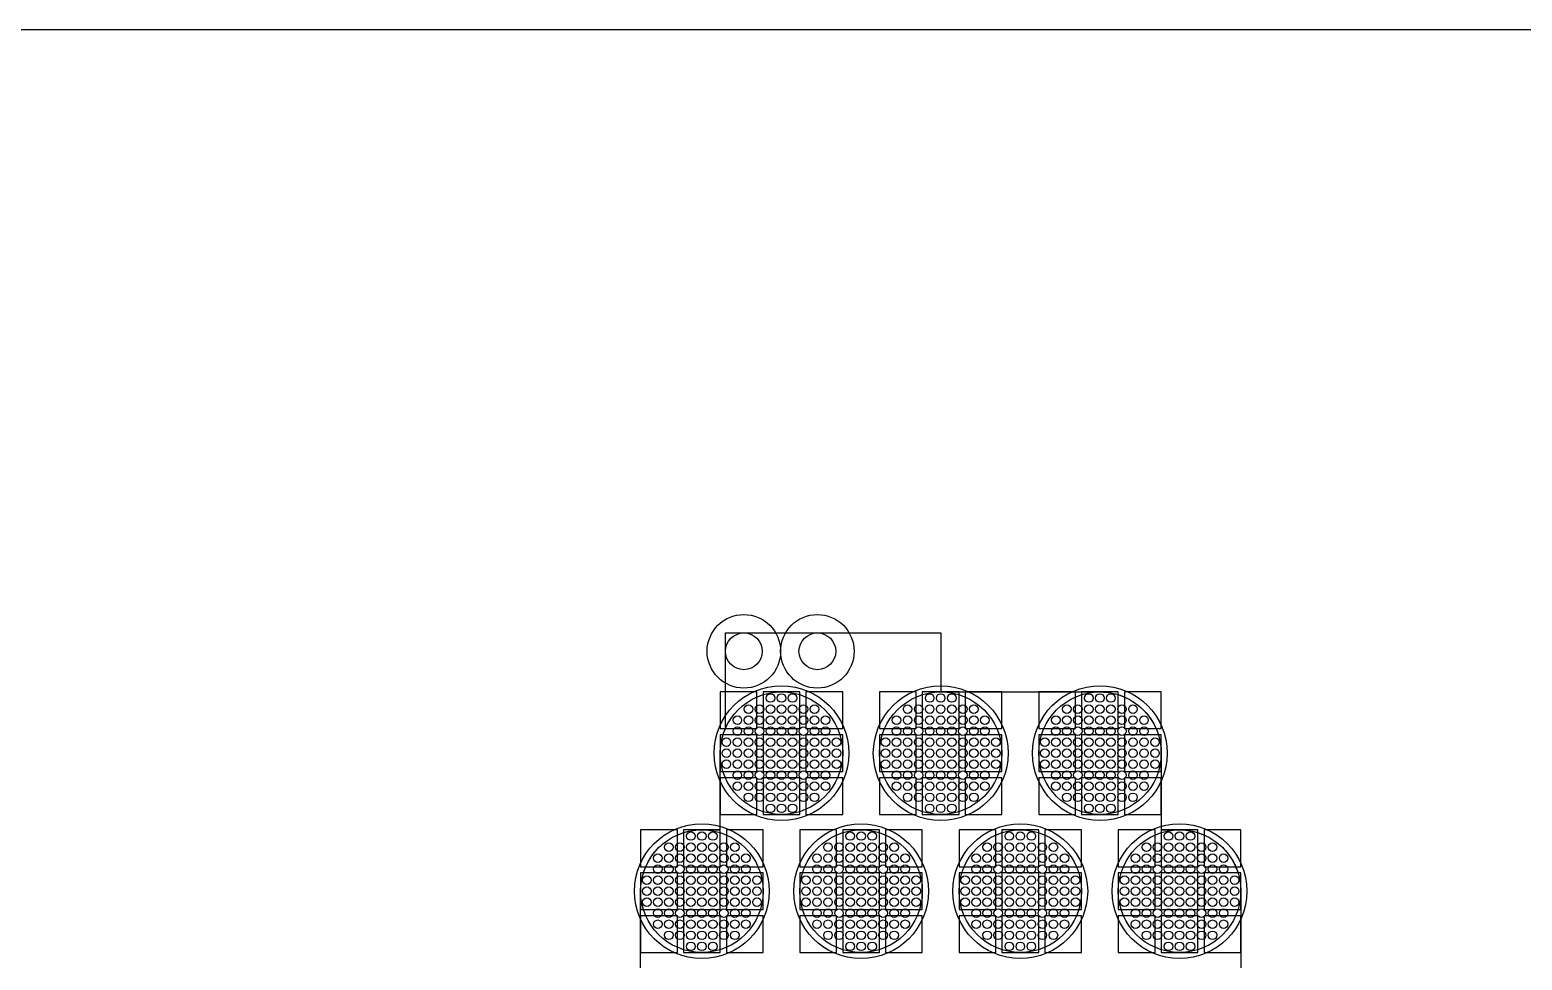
# Model space of a CAD drawing. Extents: x -49 to 54, y -38 to 38.
# Drawn here: x -21.04 to -8.86, y 30.41 to 38 of the extents above; entities that cross this region are included whole.
import ezdxf

# ---------------------------------------------------------------- set-up
doc = ezdxf.new("R2010")
doc.units = 0
for name, color, linetype in [('ADHESIVE_VIA_OPENINGS', 30, 'CONTINUOUS'), ('BACK_LAYER', 5, 'CONTINUOUS'), ('COND_LAYER_LOWER_ELECTRODE', 6, 'CONTINUOUS'), ('CONDUCTIVE_LAYER_BACK_LAYER', 2, 'CONTINUOUS'), ('EMITTER', 3, 'CONTINUOUS'), ('LOWER_ELECTRODE', 1, 'CONTINUOUS'), ('OUTLINE', 7, 'CONTINUOUS'), ('SUBSTRATE_VIA', 4, 'CONTINUOUS')]:
    doc.layers.add(name, color=color, linetype=linetype)

msp = doc.modelspace()

# ---------------------------------------------------------------- linework, layer by layer
at = {"layer": 'ADHESIVE_VIA_OPENINGS'}
for centre in [(-15.212, 32.93), (-14.612, 32.93)]:
    msp.add_circle(centre, 0.3, dxfattribs=at)
at = {"layer": 'BACK_LAYER'}
for points in [[(-15.405, 32.299), (-15.105, 32.299), (-15.105, 32.599), (-15.405, 32.599)], [(-15.055, 32.299), (-14.755, 32.299), (-14.755, 32.599), (-15.055, 32.599)], [(-14.705, 32.299), (-14.405, 32.299), (-14.405, 32.599), (-14.705, 32.599)], [(-14.105, 32.299), (-13.805, 32.299), (-13.805, 32.599), (-14.105, 32.599)], [(-13.755, 32.299), (-13.455, 32.299), (-13.455, 32.599), (-13.755, 32.599)], [(-13.405, 32.299), (-13.105, 32.299), (-13.105, 32.599), (-13.405, 32.599)], [(-12.805, 32.299), (-12.505, 32.299), (-12.505, 32.599), (-12.805, 32.599)], [(-12.455, 32.299), (-12.155, 32.299), (-12.155, 32.599), (-12.455, 32.599)], [(-12.105, 32.299), (-11.805, 32.299), (-11.805, 32.599), (-12.105, 32.599)], [(-15.405, 31.949), (-15.105, 31.949), (-15.105, 32.249), (-15.405, 32.249)], [(-15.055, 31.949), (-14.755, 31.949), (-14.755, 32.249), (-15.055, 32.249)], [(-14.705, 31.949), (-14.405, 31.949), (-14.405, 32.249), (-14.705, 32.249)], [(-14.105, 31.949), (-13.805, 31.949), (-13.805, 32.249), (-14.105, 32.249)], [(-13.755, 31.949), (-13.455, 31.949), (-13.455, 32.249), (-13.755, 32.249)], [(-13.405, 31.949), (-13.105, 31.949), (-13.105, 32.249), (-13.405, 32.249)], [(-12.805, 31.949), (-12.505, 31.949), (-12.505, 32.249), (-12.805, 32.249)], [(-12.455, 31.949), (-12.155, 31.949), (-12.155, 32.249), (-12.455, 32.249)], [(-12.105, 31.949), (-11.805, 31.949), (-11.805, 32.249), (-12.105, 32.249)], [(-15.405, 31.599), (-15.105, 31.599), (-15.105, 31.899), (-15.405, 31.899)], [(-15.055, 31.599), (-14.755, 31.599), (-14.755, 31.899), (-15.055, 31.899)], [(-14.705, 31.599), (-14.405, 31.599), (-14.405, 31.899), (-14.705, 31.899)], [(-14.105, 31.599), (-13.805, 31.599), (-13.805, 31.899), (-14.105, 31.899)], [(-13.755, 31.599), (-13.455, 31.599), (-13.455, 31.899), (-13.755, 31.899)], [(-13.405, 31.599), (-13.105, 31.599), (-13.105, 31.899), (-13.405, 31.899)], [(-12.805, 31.599), (-12.505, 31.599), (-12.505, 31.899), (-12.805, 31.899)], [(-12.455, 31.599), (-12.155, 31.599), (-12.155, 31.899), (-12.455, 31.899)], [(-12.105, 31.599), (-11.805, 31.599), (-11.805, 31.899), (-12.105, 31.899)], [(-16.055, 31.173), (-15.755, 31.173), (-15.755, 31.473), (-16.055, 31.473)], [(-15.705, 31.173), (-15.405, 31.173), (-15.405, 31.473), (-15.705, 31.473)], [(-15.355, 31.173), (-15.055, 31.173), (-15.055, 31.473), (-15.355, 31.473)], [(-14.755, 31.173), (-14.455, 31.173), (-14.455, 31.473), (-14.755, 31.473)], [(-14.405, 31.173), (-14.105, 31.173), (-14.105, 31.473), (-14.405, 31.473)], [(-14.055, 31.173), (-13.755, 31.173), (-13.755, 31.473), (-14.055, 31.473)], [(-13.455, 31.173), (-13.155, 31.173), (-13.155, 31.473), (-13.455, 31.473)], [(-13.105, 31.173), (-12.805, 31.173), (-12.805, 31.473), (-13.105, 31.473)], [(-12.755, 31.173), (-12.455, 31.173), (-12.455, 31.473), (-12.755, 31.473)], [(-12.155, 31.173), (-11.855, 31.173), (-11.855, 31.473), (-12.155, 31.473)], [(-11.805, 31.173), (-11.505, 31.173), (-11.505, 31.473), (-11.805, 31.473)], [(-11.455, 31.173), (-11.155, 31.173), (-11.155, 31.473), (-11.455, 31.473)], [(-16.055, 30.823), (-15.755, 30.823), (-15.755, 31.123), (-16.055, 31.123)], [(-15.705, 30.823), (-15.405, 30.823), (-15.405, 31.123), (-15.705, 31.123)], [(-15.355, 30.823), (-15.055, 30.823), (-15.055, 31.123), (-15.355, 31.123)], [(-14.755, 30.823), (-14.455, 30.823), (-14.455, 31.123), (-14.755, 31.123)], [(-14.405, 30.823), (-14.105, 30.823), (-14.105, 31.123), (-14.405, 31.123)], [(-14.055, 30.823), (-13.755, 30.823), (-13.755, 31.123), (-14.055, 31.123)], [(-13.455, 30.823), (-13.155, 30.823), (-13.155, 31.123), (-13.455, 31.123)], [(-13.105, 30.823), (-12.805, 30.823), (-12.805, 31.123), (-13.105, 31.123)], [(-12.755, 30.823), (-12.455, 30.823), (-12.455, 31.123), (-12.755, 31.123)], [(-12.155, 30.823), (-11.855, 30.823), (-11.855, 31.123), (-12.155, 31.123)], [(-11.805, 30.823), (-11.505, 30.823), (-11.505, 31.123), (-11.805, 31.123)], [(-11.455, 30.823), (-11.155, 30.823), (-11.155, 31.123), (-11.455, 31.123)], [(-16.055, 30.473), (-15.755, 30.473), (-15.755, 30.773), (-16.055, 30.773)], [(-15.705, 30.473), (-15.405, 30.473), (-15.405, 30.773), (-15.705, 30.773)], [(-15.355, 30.473), (-15.055, 30.473), (-15.055, 30.773), (-15.355, 30.773)], [(-14.755, 30.473), (-14.455, 30.473), (-14.455, 30.773), (-14.755, 30.773)], [(-14.405, 30.473), (-14.105, 30.473), (-14.105, 30.773), (-14.405, 30.773)], [(-14.055, 30.473), (-13.755, 30.473), (-13.755, 30.773), (-14.055, 30.773)], [(-13.455, 30.473), (-13.155, 30.473), (-13.155, 30.773), (-13.455, 30.773)], [(-13.105, 30.473), (-12.805, 30.473), (-12.805, 30.773), (-13.105, 30.773)], [(-12.755, 30.473), (-12.455, 30.473), (-12.455, 30.773), (-12.755, 30.773)], [(-12.155, 30.473), (-11.855, 30.473), (-11.855, 30.773), (-12.155, 30.773)], [(-11.805, 30.473), (-11.505, 30.473), (-11.505, 30.773), (-11.805, 30.773)], [(-11.455, 30.473), (-11.155, 30.473), (-11.155, 30.773), (-11.455, 30.773)]]:
    msp.add_lwpolyline(points, close=True, dxfattribs=at)
at = {"layer": 'COND_LAYER_LOWER_ELECTRODE'}
for centre in [(-14.905, 32.099), (-13.605, 32.099), (-12.305, 32.099), (-15.555, 30.973), (-14.255, 30.973), (-12.955, 30.973), (-11.655, 30.973)]:
    msp.add_circle(centre, 0.55, dxfattribs=at)
at = {"layer": 'CONDUCTIVE_LAYER_BACK_LAYER'}
msp.add_lwpolyline([(-16.055, 30.348), (-16.055, 30.973), (-16.054, 30.993), (-16.053, 31.013), (-16.051, 31.033), (-16.048, 31.053), (-16.045, 31.072), (-16.04, 31.092), (-16.035, 31.111), (-16.03, 31.13), (-16.023, 31.149), (-16.016, 31.167), (-16.008, 31.185), (-15.999, 31.203), (-15.989, 31.221), (-15.979, 31.238), (-15.968, 31.254), (-15.957, 31.271), (-15.945, 31.286), (-15.932, 31.302), (-15.919, 31.316), (-15.905, 31.331), (-15.89, 31.344), (-15.875, 31.357), (-15.86, 31.37), (-15.844, 31.381), (-15.827, 31.393), (-15.81, 31.403), (-15.793, 31.413), (-15.775, 31.422), (-15.757, 31.431), (-15.739, 31.438), (-15.72, 31.445), (-15.702, 31.451), (-15.682, 31.457), (-15.663, 31.462), (-15.644, 31.466), (-15.624, 31.469), (-15.604, 31.471), (-15.584, 31.473), (-15.565, 31.473), (-15.405, 31.473), (-15.405, 32.099), (-15.404, 32.119), (-15.403, 32.139), (-15.401, 32.159), (-15.398, 32.179), (-15.395, 32.198), (-15.39, 32.217), (-15.385, 32.237), (-15.38, 32.256), (-15.373, 32.274), (-15.366, 32.293), (-15.362, 32.302), (-15.362, 33.08), (-13.605, 33.08), (-13.605, 32.599), (-12.295, 32.599), (-12.275, 32.598), (-12.255, 32.597), (-12.235, 32.594), (-12.216, 32.591), (-12.196, 32.587), (-12.177, 32.583), (-12.158, 32.577), (-12.139, 32.571), (-12.12, 32.564), (-12.102, 32.556), (-12.084, 32.548), (-12.066, 32.539), (-12.049, 32.529), (-12.032, 32.518), (-12.016, 32.507), (-12, 32.495), (-11.984, 32.483), (-11.969, 32.47), (-11.955, 32.456), (-11.941, 32.442), (-11.927, 32.427), (-11.915, 32.412), (-11.902, 32.396), (-11.891, 32.38), (-11.88, 32.364), (-11.87, 32.346), (-11.861, 32.329), (-11.852, 32.311), (-11.844, 32.293), (-11.836, 32.274), (-11.83, 32.256), (-11.824, 32.237), (-11.819, 32.217), (-11.814, 32.198), (-11.811, 32.179), (-11.808, 32.159), (-11.806, 32.139), (-11.805, 32.119), (-11.805, 32.099), (-11.805, 31.473), (-11.645, 31.473), (-11.625, 31.473), (-11.605, 31.471), (-11.585, 31.469), (-11.566, 31.466), (-11.546, 31.462), (-11.527, 31.457), (-11.508, 31.451), (-11.489, 31.445), (-11.47, 31.438), (-11.452, 31.431), (-11.434, 31.422), (-11.416, 31.413), (-11.399, 31.403), (-11.382, 31.393), (-11.366, 31.381), (-11.35, 31.37), (-11.334, 31.357), (-11.319, 31.344), (-11.305, 31.331), (-11.291, 31.316), (-11.277, 31.302), (-11.265, 31.286), (-11.252, 31.271), (-11.241, 31.254), (-11.23, 31.238), (-11.22, 31.221), (-11.211, 31.203), (-11.202, 31.185), (-11.194, 31.167), (-11.186, 31.149), (-11.18, 31.13), (-11.174, 31.111), (-11.169, 31.092), (-11.164, 31.072), (-11.161, 31.053), (-11.158, 31.033), (-11.156, 31.013), (-11.155, 30.993), (-11.155, 30.973), (-11.155, 30.348)], dxfattribs=at)
at = {"layer": 'EMITTER'}
for centre in [(-14.905, 32.099), (-13.605, 32.099), (-12.305, 32.099), (-15.555, 30.973), (-14.255, 30.973), (-12.955, 30.973), (-11.655, 30.973)]:
    msp.add_circle(centre, 0.5, dxfattribs=at)
at = {"layer": 'LOWER_ELECTRODE'}
for centre in [(-14.995, 32.549), (-14.905, 32.549), (-14.815, 32.549), (-13.695, 32.549), (-13.605, 32.549), (-13.515, 32.549), (-12.395, 32.549), (-12.305, 32.549), (-12.215, 32.549), (-15.175, 32.459), (-15.085, 32.459), (-14.995, 32.459), (-14.905, 32.459), (-14.815, 32.459), (-14.725, 32.459), (-14.635, 32.459), (-13.875, 32.459), (-13.785, 32.459), (-13.695, 32.459), (-13.605, 32.459), (-13.515, 32.459), (-13.425, 32.459), (-13.335, 32.459), (-12.575, 32.459), (-12.485, 32.459), (-12.395, 32.459), (-12.305, 32.459), (-12.215, 32.459), (-12.125, 32.459), (-12.035, 32.459), (-15.265, 32.369), (-15.265, 32.279), (-15.175, 32.369), (-15.175, 32.279), (-15.085, 32.369), (-15.085, 32.279), (-14.995, 32.369), (-14.995, 32.279), (-14.905, 32.369), (-14.905, 32.279), (-14.815, 32.369), (-14.815, 32.279), (-14.725, 32.369), (-14.725, 32.279), (-14.635, 32.369), (-14.635, 32.279), (-14.545, 32.369), (-14.545, 32.279), (-13.965, 32.369), (-13.965, 32.279), (-13.875, 32.369), (-13.875, 32.279), (-13.785, 32.369), (-13.785, 32.279), (-13.695, 32.369), (-13.695, 32.279), (-13.605, 32.369), (-13.605, 32.279), (-13.515, 32.369), (-13.515, 32.279), (-13.425, 32.369), (-13.425, 32.279), (-13.335, 32.369), (-13.335, 32.279), (-13.245, 32.369), (-13.245, 32.279), (-12.665, 32.369), (-12.665, 32.279), (-12.575, 32.369), (-12.575, 32.279), (-12.485, 32.369), (-12.485, 32.279), (-12.395, 32.369), (-12.395, 32.279), (-12.305, 32.369), (-12.305, 32.279), (-12.215, 32.369), (-12.215, 32.279), (-12.125, 32.369), (-12.125, 32.279), (-12.035, 32.369), (-12.035, 32.279), (-11.945, 32.369), (-11.945, 32.279), (-15.355, 32.189), (-15.265, 32.189), (-15.175, 32.189), (-15.085, 32.189), (-14.995, 32.189), (-14.905, 32.189), (-14.815, 32.189), (-14.725, 32.189), (-14.635, 32.189), (-14.545, 32.189), (-14.455, 32.189), (-14.055, 32.189), (-13.965, 32.189), (-13.875, 32.189), (-13.785, 32.189), (-13.695, 32.189), (-13.605, 32.189), (-13.515, 32.189), (-13.425, 32.189), (-13.335, 32.189), (-13.245, 32.189), (-13.155, 32.189), (-12.755, 32.189), (-12.665, 32.189), (-12.575, 32.189), (-12.485, 32.189), (-12.395, 32.189), (-12.305, 32.189), (-12.215, 32.189), (-12.125, 32.189), (-12.035, 32.189), (-11.945, 32.189), (-11.855, 32.189), (-15.355, 32.099), (-15.355, 32.009), (-15.265, 32.099), (-15.265, 32.009), (-15.175, 32.099), (-15.175, 32.009), (-15.085, 32.099), (-15.085, 32.009), (-14.995, 32.099), (-14.995, 32.009), (-14.905, 32.099), (-14.905, 32.009), (-14.815, 32.099), (-14.815, 32.009), (-14.725, 32.099), (-14.725, 32.009), (-14.635, 32.099), (-14.635, 32.009), (-14.545, 32.099), (-14.545, 32.009), (-14.455, 32.099), (-14.455, 32.009), (-14.055, 32.099), (-14.055, 32.009), (-13.965, 32.099), (-13.965, 32.009), (-13.875, 32.099), (-13.875, 32.009), (-13.785, 32.099), (-13.785, 32.009), (-13.695, 32.099), (-13.695, 32.009), (-13.605, 32.099), (-13.605, 32.009), (-13.515, 32.099), (-13.515, 32.009), (-13.425, 32.099), (-13.425, 32.009), (-13.335, 32.099), (-13.335, 32.009), (-13.245, 32.099), (-13.245, 32.009), (-13.155, 32.099), (-13.155, 32.009), (-12.755, 32.099), (-12.755, 32.009), (-12.665, 32.099), (-12.665, 32.009), (-12.575, 32.099), (-12.575, 32.009), (-12.485, 32.099), (-12.485, 32.009), (-12.395, 32.099), (-12.395, 32.009), (-12.305, 32.099), (-12.305, 32.009), (-12.215, 32.099), (-12.215, 32.009), (-12.125, 32.099), (-12.125, 32.009), (-12.035, 32.099), (-12.035, 32.009), (-11.945, 32.099), (-11.945, 32.009), (-11.855, 32.099), (-11.855, 32.009), (-15.265, 31.919), (-15.175, 31.919), (-15.085, 31.919), (-14.995, 31.919), (-14.905, 31.919), (-14.815, 31.919), (-14.725, 31.919), (-14.635, 31.919), (-14.545, 31.919), (-13.965, 31.919), (-13.875, 31.919), (-13.785, 31.919), (-13.695, 31.919), (-13.605, 31.919), (-13.515, 31.919), (-13.425, 31.919), (-13.335, 31.919), (-13.245, 31.919), (-12.665, 31.919), (-12.575, 31.919), (-12.485, 31.919), (-12.395, 31.919), (-12.305, 31.919), (-12.215, 31.919), (-12.125, 31.919), (-12.035, 31.919), (-11.945, 31.919), (-15.265, 31.829), (-15.175, 31.829), (-15.085, 31.829), (-14.995, 31.829), (-14.905, 31.829), (-14.815, 31.829), (-14.725, 31.829), (-14.635, 31.829), (-14.545, 31.829), (-13.965, 31.829), (-13.875, 31.829), (-13.785, 31.829), (-13.695, 31.829), (-13.605, 31.829), (-13.515, 31.829), (-13.425, 31.829), (-13.335, 31.829), (-13.245, 31.829), (-12.665, 31.829), (-12.575, 31.829), (-12.485, 31.829), (-12.395, 31.829), (-12.305, 31.829), (-12.215, 31.829), (-12.125, 31.829), (-12.035, 31.829), (-11.945, 31.829), (-15.175, 31.739), (-15.085, 31.739), (-14.995, 31.739), (-14.995, 31.649), (-14.905, 31.739), (-14.905, 31.649), (-14.815, 31.739), (-14.815, 31.649), (-14.725, 31.739), (-14.635, 31.739), (-13.875, 31.739), (-13.785, 31.739), (-13.695, 31.739), (-13.695, 31.649), (-13.605, 31.739), (-13.605, 31.649), (-13.515, 31.739), (-13.515, 31.649), (-13.425, 31.739), (-13.335, 31.739), (-12.575, 31.739), (-12.485, 31.739), (-12.395, 31.739), (-12.395, 31.649), (-12.305, 31.739), (-12.305, 31.649), (-12.215, 31.739), (-12.215, 31.649), (-12.125, 31.739), (-12.035, 31.739), (-15.645, 31.423), (-15.555, 31.423), (-15.465, 31.423), (-14.345, 31.423), (-14.255, 31.423), (-14.165, 31.423), (-13.045, 31.423), (-12.955, 31.423), (-12.865, 31.423), (-11.745, 31.423), (-11.655, 31.423), (-11.565, 31.423), (-15.825, 31.333), (-15.735, 31.333), (-15.645, 31.333), (-15.555, 31.333), (-15.465, 31.333), (-15.375, 31.333), (-15.285, 31.333), (-14.525, 31.333), (-14.435, 31.333), (-14.345, 31.333), (-14.255, 31.333), (-14.165, 31.333), (-14.075, 31.333), (-13.985, 31.333), (-13.225, 31.333), (-13.135, 31.333), (-13.045, 31.333), (-12.955, 31.333), (-12.865, 31.333), (-12.775, 31.333), (-12.685, 31.333), (-11.925, 31.333), (-11.835, 31.333), (-11.745, 31.333), (-11.655, 31.333), (-11.565, 31.333), (-11.475, 31.333), (-11.385, 31.333), (-15.915, 31.243), (-15.825, 31.243), (-15.735, 31.243), (-15.645, 31.243), (-15.555, 31.243), (-15.465, 31.243), (-15.375, 31.243), (-15.285, 31.243), (-15.195, 31.243), (-14.615, 31.243), (-14.525, 31.243), (-14.435, 31.243), (-14.345, 31.243), (-14.255, 31.243), (-14.165, 31.243), (-14.075, 31.243), (-13.985, 31.243), (-13.895, 31.243), (-13.315, 31.243), (-13.225, 31.243), (-13.135, 31.243), (-13.045, 31.243), (-12.955, 31.243), (-12.865, 31.243), (-12.775, 31.243), (-12.685, 31.243), (-12.595, 31.243), (-12.015, 31.243), (-11.925, 31.243), (-11.835, 31.243), (-11.745, 31.243), (-11.655, 31.243), (-11.565, 31.243), (-11.475, 31.243), (-11.385, 31.243), (-11.295, 31.243), (-16.005, 31.063), (-15.915, 31.153), (-15.915, 31.063), (-15.825, 31.153), (-15.825, 31.063), (-15.735, 31.153), (-15.735, 31.063), (-15.645, 31.153), (-15.645, 31.063), (-15.555, 31.153), (-15.555, 31.063), (-15.465, 31.153), (-15.465, 31.063), (-15.375, 31.153), (-15.375, 31.063), (-15.285, 31.153), (-15.285, 31.063), (-15.195, 31.153), (-15.195, 31.063), (-15.105, 31.063), (-14.705, 31.063), (-14.615, 31.153), (-14.615, 31.063), (-14.525, 31.153), (-14.525, 31.063), (-14.435, 31.153), (-14.435, 31.063), (-14.345, 31.153), (-14.345, 31.063), (-14.255, 31.153), (-14.255, 31.063), (-14.165, 31.153), (-14.165, 31.063), (-14.075, 31.153), (-14.075, 31.063), (-13.985, 31.153), (-13.985, 31.063), (-13.895, 31.153), (-13.895, 31.063), (-13.805, 31.063), (-13.405, 31.063), (-13.315, 31.153), (-13.315, 31.063), (-13.225, 31.153), (-13.225, 31.063), (-13.135, 31.153), (-13.135, 31.063), (-13.045, 31.153), (-13.045, 31.063), (-12.955, 31.153), (-12.955, 31.063), (-12.865, 31.153), (-12.865, 31.063), (-12.775, 31.153), (-12.775, 31.063), (-12.685, 31.153), (-12.685, 31.063), (-12.595, 31.153), (-12.595, 31.063), (-12.505, 31.063), (-12.105, 31.063), (-12.015, 31.153), (-12.015, 31.063), (-11.925, 31.153), (-11.925, 31.063), (-11.835, 31.153), (-11.835, 31.063), (-11.745, 31.153), (-11.745, 31.063), (-11.655, 31.153), (-11.655, 31.063), (-11.565, 31.153), (-11.565, 31.063), (-11.475, 31.153), (-11.475, 31.063), (-11.385, 31.153), (-11.385, 31.063), (-11.295, 31.153), (-11.295, 31.063), (-11.205, 31.063), (-16.005, 30.973), (-15.915, 30.973), (-15.825, 30.973), (-15.735, 30.973), (-15.645, 30.973), (-15.555, 30.973), (-15.465, 30.973), (-15.375, 30.973), (-15.285, 30.973), (-15.195, 30.973), (-15.105, 30.973), (-14.705, 30.973), (-14.615, 30.973), (-14.525, 30.973), (-14.435, 30.973), (-14.345, 30.973), (-14.255, 30.973), (-14.165, 30.973), (-14.075, 30.973), (-13.985, 30.973), (-13.895, 30.973), (-13.805, 30.973), (-13.405, 30.973), (-13.315, 30.973), (-13.225, 30.973), (-13.135, 30.973), (-13.045, 30.973), (-12.955, 30.973), (-12.865, 30.973), (-12.775, 30.973), (-12.685, 30.973), (-12.595, 30.973), (-12.505, 30.973), (-12.105, 30.973), (-12.015, 30.973), (-11.925, 30.973), (-11.835, 30.973), (-11.745, 30.973), (-11.655, 30.973), (-11.565, 30.973), (-11.475, 30.973), (-11.385, 30.973), (-11.295, 30.973), (-11.205, 30.973), (-16.005, 30.883), (-15.915, 30.883), (-15.915, 30.793), (-15.825, 30.883), (-15.825, 30.793), (-15.735, 30.883), (-15.735, 30.793), (-15.645, 30.883), (-15.645, 30.793), (-15.555, 30.883), (-15.555, 30.793), (-15.465, 30.883), (-15.465, 30.793), (-15.375, 30.883), (-15.375, 30.793), (-15.285, 30.883), (-15.285, 30.793), (-15.195, 30.883), (-15.195, 30.793), (-15.105, 30.883), (-14.705, 30.883), (-14.615, 30.883), (-14.615, 30.793), (-14.525, 30.883), (-14.525, 30.793), (-14.435, 30.883), (-14.435, 30.793), (-14.345, 30.883), (-14.345, 30.793), (-14.255, 30.883), (-14.255, 30.793), (-14.165, 30.883), (-14.165, 30.793), (-14.075, 30.883), (-14.075, 30.793), (-13.985, 30.883), (-13.985, 30.793), (-13.895, 30.883), (-13.895, 30.793), (-13.805, 30.883), (-13.405, 30.883), (-13.315, 30.883), (-13.315, 30.793), (-13.225, 30.883), (-13.225, 30.793), (-13.135, 30.883), (-13.135, 30.793), (-13.045, 30.883), (-13.045, 30.793), (-12.955, 30.883), (-12.955, 30.793), (-12.865, 30.883), (-12.865, 30.793), (-12.775, 30.883), (-12.775, 30.793), (-12.685, 30.883), (-12.685, 30.793), (-12.595, 30.883), (-12.595, 30.793), (-12.505, 30.883), (-12.105, 30.883), (-12.015, 30.883), (-12.015, 30.793), (-11.925, 30.883), (-11.925, 30.793), (-11.835, 30.883), (-11.835, 30.793), (-11.745, 30.883), (-11.745, 30.793), (-11.655, 30.883), (-11.655, 30.793), (-11.565, 30.883), (-11.565, 30.793), (-11.475, 30.883), (-11.475, 30.793), (-11.385, 30.883), (-11.385, 30.793), (-11.295, 30.883), (-11.295, 30.793), (-11.205, 30.883), (-15.915, 30.703), (-15.825, 30.703), (-15.735, 30.703), (-15.645, 30.703), (-15.555, 30.703), (-15.465, 30.703), (-15.375, 30.703), (-15.285, 30.703), (-15.195, 30.703), (-14.615, 30.703), (-14.525, 30.703), (-14.435, 30.703), (-14.345, 30.703), (-14.255, 30.703), (-14.165, 30.703), (-14.075, 30.703), (-13.985, 30.703), (-13.895, 30.703), (-13.315, 30.703), (-13.225, 30.703), (-13.135, 30.703), (-13.045, 30.703), (-12.955, 30.703), (-12.865, 30.703), (-12.775, 30.703), (-12.685, 30.703), (-12.595, 30.703), (-12.015, 30.703), (-11.925, 30.703), (-11.835, 30.703), (-11.745, 30.703), (-11.655, 30.703), (-11.565, 30.703), (-11.475, 30.703), (-11.385, 30.703), (-11.295, 30.703), (-15.825, 30.613), (-15.735, 30.613), (-15.645, 30.613), (-15.555, 30.613), (-15.465, 30.613), (-15.375, 30.613), (-15.285, 30.613), (-14.525, 30.613), (-14.435, 30.613), (-14.345, 30.613), (-14.255, 30.613), (-14.165, 30.613), (-14.075, 30.613), (-13.985, 30.613), (-13.225, 30.613), (-13.135, 30.613), (-13.045, 30.613), (-12.955, 30.613), (-12.865, 30.613), (-12.775, 30.613), (-12.685, 30.613), (-11.925, 30.613), (-11.835, 30.613), (-11.745, 30.613), (-11.655, 30.613), (-11.565, 30.613), (-11.475, 30.613), (-11.385, 30.613), (-15.645, 30.523), (-15.555, 30.523), (-15.465, 30.523), (-14.345, 30.523), (-14.255, 30.523), (-14.165, 30.523), (-13.045, 30.523), (-12.955, 30.523), (-12.865, 30.523), (-11.745, 30.523), (-11.655, 30.523), (-11.565, 30.523)]:
    msp.add_circle(centre, 0.035, dxfattribs=at)
at = {"layer": 'OUTLINE'}
msp.add_lwpolyline([(-49.4, -36.45, -0.414214), (-47.85, -38), (52.85, -38, -0.414214), (54.4, -36.45), (54.4, -28), (51.4, -28), (51.4, 28), (54.4, 28), (54.4, 36.45, -0.414214), (52.85, 38), (-47.85, 38, -0.414214), (-49.4, 36.45)], format="xyb", close=True, dxfattribs=at)
at = {"layer": 'SUBSTRATE_VIA'}
for centre in [(-15.212, 32.93), (-14.612, 32.93)]:
    msp.add_circle(centre, 0.15, dxfattribs=at)

doc.saveas('drawing.dxf')
